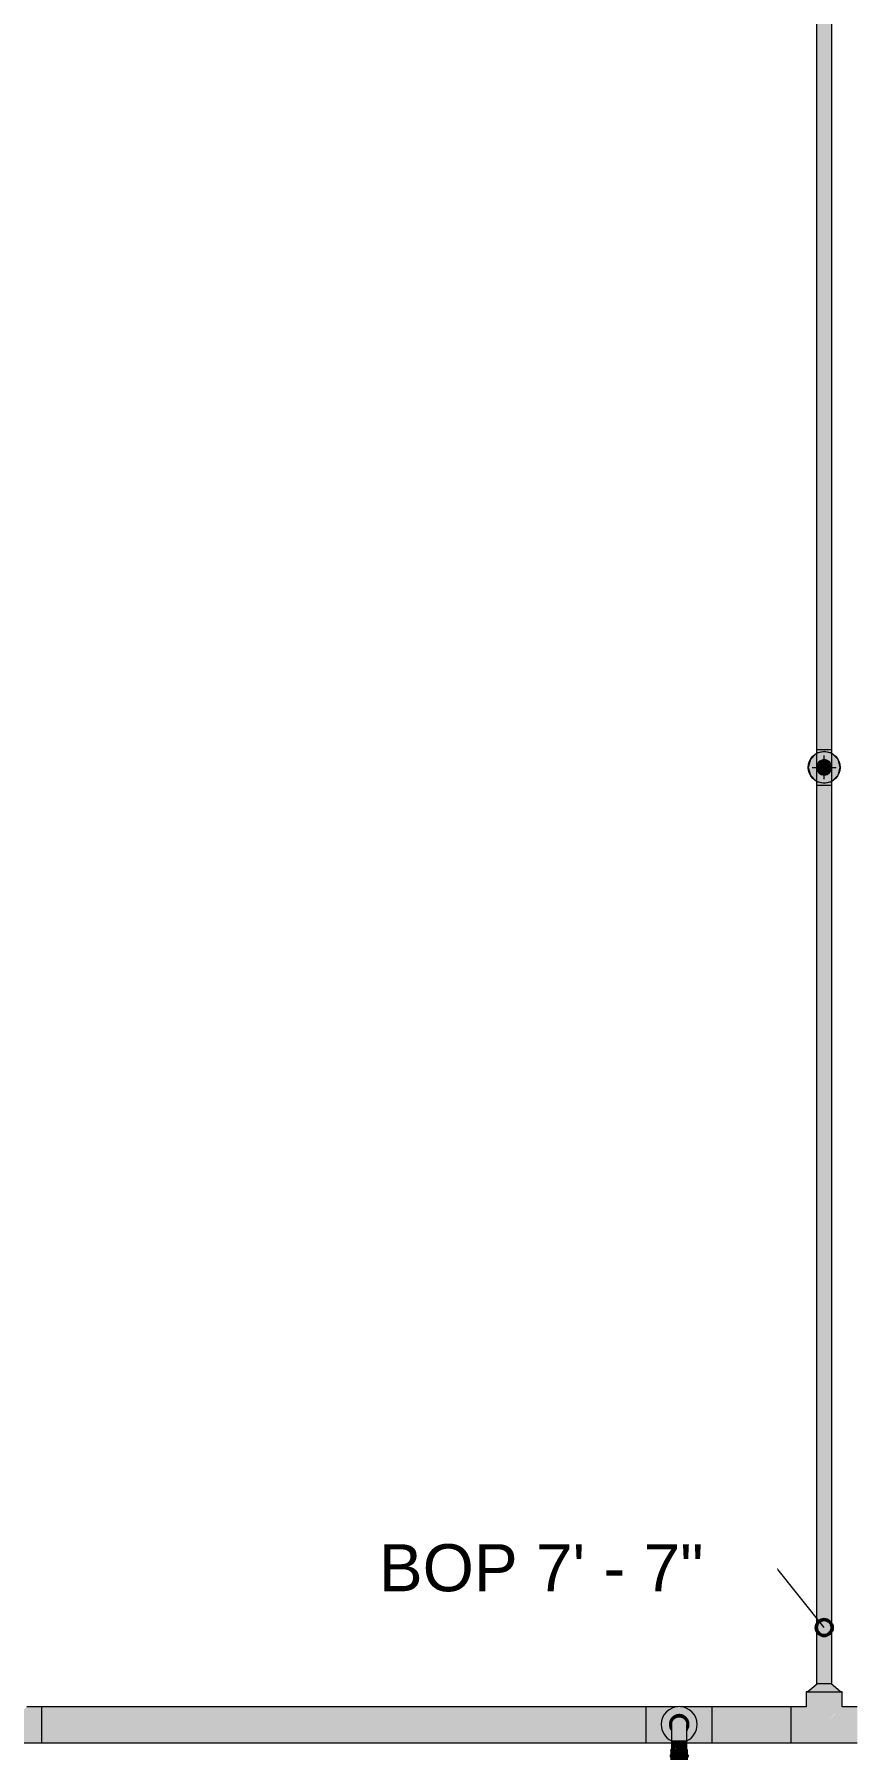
# Model space of a CAD drawing. Header units: inches. Extents: x -3385 to 41, y 7 to 1342.
# Drawn here: x -1936.8 to -1834.6, y 656.6 to 871.6 of the extents above; entities that cross this region are included whole.
import ezdxf

# ---------------------------------------------------------------- set-up
doc = ezdxf.new("R2010")
doc.units = ezdxf.units.IN
doc.header["$MEASUREMENT"] = 0
for name, color, linetype, lineweight in [('A-ANNO-NOTE', 131, 'Continuous', 9), ('G-ANNO-DIMS', 111, 'Continuous', 9), ('P-PIPE', 3, 'Continuous', 9), ('P-PIPE-CNTR', 3, 'Continuous', 9)]:
    doc.layers.add(name, color=color, linetype=linetype, lineweight=lineweight)
doc.styles.add('Arial', font='arial.ttf', dxfattribs={"height": 5.901198})

# ---------------------------------------------------------------- blocks, each defined once
blk = doc.blocks.new('Victaulic-VicPress316-Elbow 90-45deg Style P568_P571 - Standard-1197285-LOWER PARKING')
at = {"layer": 'P-PIPE'}
for points in [[(-1856.95, 659.03), (-1856.95, 659.36), (-1857.01, 659.46), (-1857.02, 659.58), (-1857.02, 659.94), (-1856.98, 660.16), (-1856.87, 660.33), (-1856.62, 660.64), (-1856.39, 660.76), (-1856.17, 660.82), (-1856, 660.85), (-1856, 660.93), (-1856.47, 660.91), (-1856.89, 660.61), (-1857.06, 660.38), (-1857.17, 660.11), (-1857.22, 659.78), (-1857.17, 659.46), (-1857.05, 659.15), (-1856.99, 659.08)], [(-1856.95, 659.35), (-1856.94, 659.96), (-1856.87, 660.16), (-1856.79, 660.32), (-1856.67, 660.46), (-1856.56, 660.56), (-1856.4, 660.65), (-1856.28, 660.7), (-1856.16, 660.73), (-1856, 660.74), (-1856, 660.85), (-1856.28, 660.79), (-1856.51, 660.71), (-1856.63, 660.64), (-1856.89, 660.31), (-1856.93, 660.25), (-1857.01, 660.11), (-1857.01, 660.02), (-1857.03, 659.86), (-1857.01, 659.46), (-1856.95, 659.36)], [(-1855.05, 659.03), (-1854.94, 659.19), (-1854.83, 659.46), (-1854.78, 659.79), (-1854.83, 660.11), (-1854.95, 660.42), (-1855.16, 660.65), (-1855.53, 660.91), (-1855.76, 660.98), (-1856, 661.01), (-1855.99, 660.85), (-1855.72, 660.79), (-1855.59, 660.75), (-1855.36, 660.62), (-1855.1, 660.3), (-1855.05, 660.22), (-1854.99, 660.11), (-1854.98, 660), (-1854.98, 659.64), (-1855.02, 659.41), (-1855.05, 659.35), (-1855.05, 659.06)], [(-1855.05, 659.35), (-1854.99, 659.46), (-1854.99, 659.55), (-1854.97, 659.72), (-1854.99, 660.11), (-1855.11, 660.31), (-1855.39, 660.65), (-1855.64, 660.77), (-1855.82, 660.82), (-1856, 660.84), (-1855.99, 660.74), (-1855.77, 660.71), (-1855.6, 660.65), (-1855.5, 660.6), (-1855.35, 660.48), (-1855.27, 660.4), (-1855.15, 660.2), (-1855.09, 660.04), (-1855.06, 659.96), (-1855.05, 659.64), (-1855.05, 659.37)], [(-1857.17, 655.7), (-1857.01, 655.63), (-1856, 655.63), (-1856, 655.96), (-1857.01, 655.96), (-1857.22, 655.79)], [(-1857.01, 656.51), (-1856, 656.52), (-1856, 656.73), (-1856.28, 656.7), (-1856.61, 656.72), (-1856.73, 656.71), (-1856.85, 656.71), (-1856.91, 656.73), (-1857.01, 656.67), (-1857.03, 656.63), (-1857.02, 656.6)], [(-1857.01, 655.96), (-1856, 655.96), (-1856, 656.52), (-1857.01, 656.51), (-1857.01, 655.96)], [(-1856.25, 656.7), (-1856.2, 656.71), (-1856, 656.73), (-1856, 657.79), (-1856.95, 657.79), (-1856.95, 656.71), (-1856.89, 656.73), (-1856.81, 656.7), (-1856.73, 656.71), (-1856.65, 656.71), (-1856.54, 656.73), (-1856.44, 656.72), (-1856.25, 656.7)], [(-1855.18, 656.7), (-1855.17, 656.7), (-1855.1, 656.73), (-1855.05, 656.71), (-1855.06, 657.79), (-1856, 657.79), (-1856, 656.73), (-1855.68, 656.71), (-1855.38, 656.72), (-1855.27, 656.71), (-1855.18, 656.7)], [(-1854.99, 656.51), (-1854.97, 656.63), (-1855.02, 656.69), (-1855.11, 656.73), (-1855.18, 656.7), (-1855.46, 656.73), (-1855.54, 656.72), (-1855.79, 656.72), (-1856, 656.73), (-1856, 656.52), (-1854.99, 656.51)], [(-1854.99, 655.96), (-1854.99, 656.51), (-1856, 656.52), (-1856, 655.96), (-1855.11, 655.96)], [(-1854.99, 655.63), (-1854.83, 655.68), (-1854.78, 655.79), (-1854.84, 655.85), (-1854.99, 655.96), (-1856, 655.96), (-1856, 655.63), (-1855.12, 655.63)], [(-1857.01, 655.25), (-1856, 655.26), (-1856, 655.63), (-1857.01, 655.63), (-1857.01, 655.51)], [(-1854.99, 655.25), (-1854.99, 655.63), (-1856, 655.63), (-1856, 655.26), (-1855.18, 655.25)]]:
    blk.add_hatch(color=256, dxfattribs=at).paths.add_polyline_path(points, flags=0)
h = blk.add_hatch(color=256, dxfattribs=at)
h.paths.add_polyline_path([(-1856.16, 657.79), (-1856, 657.79), (-1856, 658.36)], flags=0)
h.paths.add_polyline_path([(-1856.95, 657.79), (-1856.61, 657.79), (-1856.16, 657.79), (-1856, 658.36), (-1856, 660.74), (-1856.16, 660.73), (-1856.32, 660.69), (-1856.49, 660.6), (-1856.61, 660.52), (-1856.73, 660.4), (-1856.82, 660.27), (-1856.91, 660.04), (-1856.94, 659.96), (-1856.95, 659.64), (-1856.95, 657.79)], flags=0)
h = blk.add_hatch(color=256, dxfattribs=at)
h.paths.add_polyline_path([(-1855.83, 657.79), (-1855.83, 657.79), (-1855.83, 658.36)], flags=0)
h.paths.add_polyline_path([(-1855.83, 657.79), (-1855.83, 657.79), (-1855.81, 658.06)], flags=0)
h.paths.add_polyline_path([(-1855.05, 657.79), (-1855.06, 659.96), (-1855.11, 660.12), (-1855.18, 660.27), (-1855.27, 660.4), (-1855.44, 660.55), (-1855.55, 660.63), (-1855.67, 660.69), (-1855.83, 660.73), (-1856, 660.73), (-1856, 657.79), (-1855.06, 657.79)], flags=0)
for p, q in [((-1857.06, 659.79), (-1857.06, 659.79)), ((-1857.06, 659.78), (-1857.06, 659.78)), ((-1856.95, 659.79), (-1856.95, 659.79)), ((-1855.05, 659.79), (-1855.05, 659.79)), ((-1854.94, 659.79), (-1854.94, 659.79)), ((-1854.94, 659.78), (-1854.94, 659.78)), ((-1857.06, 656.51), (-1856.95, 656.73)), ((-1857.06, 656.51), (-1857.06, 655.96)), ((-1856.95, 657.79), (-1856.95, 656.68)), ((-1855.05, 656.69), (-1855.05, 657.79)), ((-1854.94, 656.51), (-1855.05, 656.73)), ((-1854.94, 655.96), (-1854.94, 656.51)), ((-1857.06, 655.63), (-1857.06, 655.25)), ((-1854.94, 655.25), (-1854.94, 655.63))]:
    blk.add_line(p, q, dxfattribs=at)
at = {"layer": 'P-PIPE', "flags": 128}
for points in [[(-1856, 661.01), (-1856.05, 661.01), (-1856.1, 661), (-1856.15, 661), (-1856.19, 660.99), (-1856.24, 660.98), (-1856.29, 660.97), (-1856.34, 660.96), (-1856.38, 660.95), (-1856.43, 660.93), (-1856.48, 660.91), (-1856.52, 660.89), (-1856.56, 660.87), (-1856.61, 660.85), (-1856.65, 660.82), (-1856.69, 660.79), (-1856.73, 660.77), (-1856.77, 660.74), (-1856.81, 660.7), (-1856.84, 660.67), (-1856.88, 660.64), (-1856.91, 660.6), (-1856.94, 660.56), (-1856.97, 660.53), (-1857, 660.49), (-1857.03, 660.45), (-1857.05, 660.4), (-1857.08, 660.36), (-1857.1, 660.32), (-1857.12, 660.27), (-1857.14, 660.23), (-1857.16, 660.18), (-1857.17, 660.14), (-1857.19, 660.09), (-1857.2, 660.04), (-1857.21, 659.99), (-1857.21, 659.94), (-1857.22, 659.9), (-1857.22, 659.85), (-1857.22, 659.8), (-1857.22, 659.75), (-1857.22, 659.7), (-1857.22, 659.65), (-1857.21, 659.6), (-1857.2, 659.55), (-1857.19, 659.51), (-1857.18, 659.46), (-1857.17, 659.41), (-1857.15, 659.37), (-1857.13, 659.32), (-1857.11, 659.28), (-1857.09, 659.23), (-1857.07, 659.19), (-1857.04, 659.15), (-1857.02, 659.1), (-1856.99, 659.06), (-1856.96, 659.03)], [(-1856, 660.85), (-1856.04, 660.85), (-1856.08, 660.84), (-1856.13, 660.84), (-1856.17, 660.83), (-1856.21, 660.83), (-1856.25, 660.82), (-1856.29, 660.81), (-1856.33, 660.79), (-1856.37, 660.78), (-1856.41, 660.76), (-1856.45, 660.75), (-1856.49, 660.73), (-1856.53, 660.71), (-1856.56, 660.68), (-1856.6, 660.66), (-1856.63, 660.64), (-1856.67, 660.61), (-1856.7, 660.58), (-1856.73, 660.56), (-1856.76, 660.53), (-1856.79, 660.49), (-1856.82, 660.46), (-1856.84, 660.43), (-1856.87, 660.4), (-1856.89, 660.36), (-1856.91, 660.32), (-1856.93, 660.29), (-1856.95, 660.25), (-1856.97, 660.21), (-1856.99, 660.17), (-1857, 660.13), (-1857.01, 660.09), (-1857.03, 660.05), (-1857.04, 660.01), (-1857.04, 659.97), (-1857.05, 659.93), (-1857.05, 659.88), (-1857.06, 659.84), (-1857.06, 659.8), (-1857.06, 659.79)], [(-1856.95, 659.79), (-1856.95, 659.83), (-1856.95, 659.87), (-1856.94, 659.91), (-1856.94, 659.94), (-1856.93, 659.98), (-1856.92, 660.02), (-1856.91, 660.06), (-1856.9, 660.09), (-1856.89, 660.13), (-1856.87, 660.16), (-1856.86, 660.2), (-1856.84, 660.23), (-1856.82, 660.27), (-1856.8, 660.3), (-1856.78, 660.33), (-1856.76, 660.36), (-1856.74, 660.39), (-1856.71, 660.42), (-1856.69, 660.45), (-1856.66, 660.47), (-1856.63, 660.5), (-1856.61, 660.53), (-1856.58, 660.55), (-1856.54, 660.57), (-1856.51, 660.59), (-1856.48, 660.61), (-1856.45, 660.63), (-1856.41, 660.65), (-1856.38, 660.66), (-1856.34, 660.68), (-1856.31, 660.69), (-1856.27, 660.7), (-1856.24, 660.71), (-1856.2, 660.72), (-1856.16, 660.73), (-1856.12, 660.73), (-1856.09, 660.74), (-1856.05, 660.74), (-1856.01, 660.74), (-1856, 660.74)], [(-1855.05, 659.01), (-1855.03, 659.04), (-1855, 659.08), (-1854.97, 659.12), (-1854.94, 659.17), (-1854.92, 659.21), (-1854.9, 659.25), (-1854.88, 659.3), (-1854.86, 659.34), (-1854.84, 659.39), (-1854.83, 659.43), (-1854.81, 659.48), (-1854.8, 659.53), (-1854.79, 659.58), (-1854.79, 659.63), (-1854.78, 659.67), (-1854.78, 659.72), (-1854.78, 659.77), (-1854.78, 659.82), (-1854.78, 659.87), (-1854.78, 659.92), (-1854.79, 659.97), (-1854.8, 660.01), (-1854.81, 660.06), (-1854.82, 660.11), (-1854.83, 660.16), (-1854.85, 660.2), (-1854.87, 660.25), (-1854.89, 660.29), (-1854.91, 660.34), (-1854.93, 660.38), (-1854.96, 660.42), (-1854.98, 660.46), (-1855.01, 660.5), (-1855.04, 660.54), (-1855.07, 660.58), (-1855.1, 660.62), (-1855.14, 660.65), (-1855.17, 660.69), (-1855.21, 660.72), (-1855.25, 660.75), (-1855.29, 660.78), (-1855.33, 660.81), (-1855.37, 660.83), (-1855.41, 660.86), (-1855.45, 660.88), (-1855.5, 660.9), (-1855.54, 660.92), (-1855.59, 660.94), (-1855.64, 660.95), (-1855.68, 660.97), (-1855.73, 660.98), (-1855.78, 660.99), (-1855.83, 661), (-1855.88, 661), (-1855.92, 661.01), (-1855.97, 661.01), (-1856, 661.01)], [(-1854.94, 659.79), (-1854.94, 659.83), (-1854.94, 659.87), (-1854.95, 659.91), (-1854.95, 659.96), (-1854.96, 660), (-1854.97, 660.04), (-1854.98, 660.08), (-1854.99, 660.12), (-1855.01, 660.16), (-1855.02, 660.2), (-1855.04, 660.24), (-1855.06, 660.28), (-1855.08, 660.31), (-1855.1, 660.35), (-1855.13, 660.39), (-1855.15, 660.42), (-1855.18, 660.45), (-1855.2, 660.49), (-1855.23, 660.52), (-1855.26, 660.55), (-1855.29, 660.58), (-1855.33, 660.6), (-1855.36, 660.63), (-1855.39, 660.66), (-1855.43, 660.68), (-1855.46, 660.7), (-1855.5, 660.72), (-1855.54, 660.74), (-1855.58, 660.76), (-1855.62, 660.77), (-1855.66, 660.79), (-1855.7, 660.8), (-1855.74, 660.81), (-1855.78, 660.82), (-1855.82, 660.83), (-1855.86, 660.84), (-1855.9, 660.84), (-1855.95, 660.85), (-1855.99, 660.85), (-1856, 660.85)], [(-1856, 660.74), (-1855.96, 660.74), (-1855.92, 660.74), (-1855.89, 660.74), (-1855.85, 660.73), (-1855.81, 660.72), (-1855.77, 660.72), (-1855.74, 660.71), (-1855.7, 660.69), (-1855.67, 660.68), (-1855.63, 660.67), (-1855.6, 660.65), (-1855.56, 660.64), (-1855.53, 660.62), (-1855.5, 660.6), (-1855.46, 660.58), (-1855.43, 660.55), (-1855.4, 660.53), (-1855.37, 660.51), (-1855.35, 660.48), (-1855.32, 660.45), (-1855.29, 660.43), (-1855.27, 660.4), (-1855.24, 660.37), (-1855.22, 660.34), (-1855.2, 660.31), (-1855.18, 660.27), (-1855.16, 660.24), (-1855.14, 660.21), (-1855.13, 660.17), (-1855.11, 660.14), (-1855.1, 660.1), (-1855.09, 660.07), (-1855.08, 660.03), (-1855.07, 659.99), (-1855.06, 659.95), (-1855.06, 659.92), (-1855.05, 659.88), (-1855.05, 659.84), (-1855.05, 659.8), (-1855.05, 659.79)], [(-1856.95, 659.79), (-1856.95, 659.79), (-1856.95, 659.79), (-1856.95, 659.78), (-1856.95, 659.77), (-1856.95, 659.75), (-1856.95, 659.74), (-1856.95, 659.71), (-1856.95, 659.69), (-1856.95, 659.66), (-1856.95, 659.63), (-1856.95, 659.6), (-1856.95, 659.57), (-1856.95, 659.53), (-1856.95, 659.49), (-1856.95, 659.44), (-1856.95, 659.39), (-1856.95, 659.34), (-1856.95, 659.29), (-1856.95, 659.24), (-1856.95, 659.18), (-1856.95, 659.12), (-1856.95, 659.06), (-1856.95, 659), (-1856.95, 658.93), (-1856.95, 658.87), (-1856.95, 658.8), (-1856.95, 658.73), (-1856.95, 658.66), (-1856.95, 658.58), (-1856.95, 658.51), (-1856.95, 658.43), (-1856.95, 658.36), (-1856.95, 658.28), (-1856.95, 658.2), (-1856.95, 658.12), (-1856.95, 658.04), (-1856.95, 657.96), (-1856.95, 657.88), (-1856.95, 657.8), (-1856.95, 657.79)], [(-1855.05, 657.79), (-1855.05, 657.87), (-1855.05, 657.95), (-1855.05, 658.03), (-1855.05, 658.11), (-1855.05, 658.19), (-1855.05, 658.26), (-1855.05, 658.34), (-1855.05, 658.42), (-1855.05, 658.5), (-1855.05, 658.57), (-1855.05, 658.64), (-1855.05, 658.72), (-1855.05, 658.79), (-1855.05, 658.86), (-1855.05, 658.92), (-1855.05, 658.99), (-1855.05, 659.05), (-1855.05, 659.11), (-1855.05, 659.17), (-1855.05, 659.23), (-1855.05, 659.28), (-1855.05, 659.34), (-1855.05, 659.39), (-1855.05, 659.43), (-1855.05, 659.48), (-1855.05, 659.52), (-1855.05, 659.56), (-1855.05, 659.6), (-1855.05, 659.63), (-1855.05, 659.66), (-1855.05, 659.69), (-1855.05, 659.71), (-1855.05, 659.73), (-1855.05, 659.75), (-1855.05, 659.77), (-1855.05, 659.78), (-1855.05, 659.79), (-1855.05, 659.79), (-1855.05, 659.79), (-1855.05, 659.79)], [(-1856, 655.96), (-1856.04, 655.96), (-1856.08, 655.96), (-1856.13, 655.96), (-1856.17, 655.96), (-1856.21, 655.96), (-1856.25, 655.96), (-1856.29, 655.96), (-1856.33, 655.96), (-1856.37, 655.96), (-1856.41, 655.96), (-1856.45, 655.96), (-1856.49, 655.96), (-1856.53, 655.96), (-1856.56, 655.96), (-1856.6, 655.96), (-1856.63, 655.96), (-1856.67, 655.96), (-1856.7, 655.96), (-1856.73, 655.96), (-1856.76, 655.96), (-1856.79, 655.96), (-1856.82, 655.96), (-1856.84, 655.96), (-1856.87, 655.96), (-1856.89, 655.96), (-1856.91, 655.96), (-1856.94, 655.96), (-1856.95, 655.96), (-1856.97, 655.96), (-1856.99, 655.96), (-1857, 655.96), (-1857.02, 655.96), (-1857.03, 655.96), (-1857.04, 655.96), (-1857.05, 655.96), (-1857.05, 655.96), (-1857.06, 655.96), (-1857.07, 655.96), (-1857.12, 655.94), (-1857.08, 655.63), (-1857.07, 655.63), (-1857.06, 655.63), (-1857.05, 655.63), (-1857.04, 655.63), (-1857.03, 655.63), (-1857.02, 655.63), (-1857.01, 655.63)], [(-1856, 655.96), (-1855.96, 655.96), (-1855.92, 655.96), (-1855.87, 655.96), (-1855.83, 655.96), (-1855.79, 655.96), (-1855.75, 655.96), (-1855.71, 655.96), (-1855.67, 655.96), (-1855.63, 655.96), (-1855.59, 655.96), (-1855.55, 655.96), (-1855.51, 655.96), (-1855.47, 655.96), (-1855.44, 655.96), (-1855.4, 655.96), (-1855.37, 655.96), (-1855.33, 655.96), (-1855.3, 655.96), (-1855.27, 655.96), (-1855.24, 655.96), (-1855.21, 655.96), (-1855.18, 655.96), (-1855.16, 655.96), (-1855.13, 655.96), (-1855.11, 655.96), (-1855.09, 655.96), (-1855.06, 655.96), (-1855.05, 655.96), (-1855.03, 655.96), (-1855.01, 655.96), (-1855, 655.96), (-1854.98, 655.96), (-1854.97, 655.96), (-1854.96, 655.96), (-1854.95, 655.96), (-1854.94, 655.96), (-1854.94, 655.96), (-1854.93, 655.96), (-1854.88, 655.94), (-1854.92, 655.63), (-1854.93, 655.63), (-1854.94, 655.63), (-1854.95, 655.63), (-1854.96, 655.63), (-1854.97, 655.63), (-1854.98, 655.63), (-1854.99, 655.63)]]:
    blk.add_lwpolyline(points, dxfattribs=at)
at = {"layer": 'P-PIPE'}
for centre, major_axis, ratio, start_param, end_param in [((-1856, 659.79), (1.06, 0), 0.999991, 2.827433, 3.455752), ((-1856, 659.79), (1.06, 0), 0.999991, 5.969026, 6.597345), ((-1856, 655.96), (1.06, 0), 0.004167, 1.570796, 3.433015), ((-1856, 656.73), (0.95, 0), 0.004167, 2.17627, 2.225965), ((-1856, 655.96), (1.06, 0), 0.004167, 5.991763, 7.853982), ((-1856, 656.73), (0.95, 0), 0.004167, 0.915628, 0.965322), ((-1856, 655.63), (1.06, 0), 0.004167, 1.570796, 3.455752), ((-1856, 655.25), (1.06, 0), 0.004167, 1.570796, 3.549123), ((-1856, 655.63), (1.06, 0), 0.004167, 5.969026, 7.853982), ((-1856, 655.25), (1.06, 0), 0.004167, 5.875655, 7.853982)]:
    blk.add_ellipse(centre, major_axis=major_axis, ratio=ratio, start_param=start_param, end_param=end_param, dxfattribs=at)

msp = doc.modelspace()

# ---------------------------------------------------------------- hatches: boundary and pattern name
at = {"layer": 'A-ANNO-NOTE'}
h = msp.add_hatch(color=256, dxfattribs=at)
edge = h.paths.add_edge_path(flags=0)
edge.add_arc((-1837.827, 779.743), 2, 0, 360)
msp.add_hatch(color=256, dxfattribs=at).paths.add_polyline_path([(-1837.827, 777.743), (-1836.827, 778.011), (-1836.095, 778.743), (-1835.827, 779.743), (-1836.095, 780.743), (-1836.827, 781.475), (-1837.827, 781.743), (-1838.827, 781.475), (-1839.559, 780.743), (-1839.827, 779.743), (-1839.559, 778.743), (-1838.827, 778.011)], flags=0)
at = {"layer": 'P-PIPE'}
for points in [[(-1837.827, 781.983), (-1837.827, 921.494), (-1838.777, 921.497), (-1838.777, 781.987), (-1838.3, 781.983), (-1838.072, 781.983)], [(-1837.827, 781.983), (-1836.877, 781.987), (-1836.877, 921.498), (-1837.352, 921.495), (-1837.827, 921.494), (-1837.827, 782.651)], [(-1837.827, 778.793), (-1837.581, 778.825), (-1837.352, 778.92), (-1837.155, 779.071), (-1837.004, 779.268), (-1836.909, 779.497), (-1836.877, 779.743), (-1836.909, 779.989), (-1837.004, 780.218), (-1837.155, 780.415), (-1837.352, 780.566), (-1837.581, 780.66), (-1837.827, 780.693), (-1838.073, 780.66), (-1838.302, 780.566), (-1838.499, 780.415), (-1838.65, 780.218), (-1838.745, 779.989), (-1838.777, 779.743), (-1838.745, 779.497), (-1838.65, 779.268), (-1838.499, 779.071), (-1838.302, 778.92), (-1838.073, 778.825)], [(-1837.827, 664.904), (-1837.827, 777.494), (-1838.777, 777.497), (-1838.777, 664.908), (-1838.302, 664.905), (-1838.072, 664.904)], [(-1837.827, 664.904), (-1836.877, 664.908), (-1836.877, 777.498), (-1837.352, 777.495), (-1837.827, 777.494), (-1837.827, 672.687)], [(-1838.28, 663.868), (-1835.764, 663.877), (-1837.014, 664.906), (-1838.649, 664.9), (-1839.889, 663.877), (-1838.694, 663.869), (-1838.302, 663.869)], [(-1837.82, 659.734), (-1835.577, 661.993), (-1835.577, 663.877), (-1836.231, 663.87), (-1839.772, 663.872), (-1840.077, 663.877), (-1840.077, 661.993), (-1838.403, 660.316), (-1838.123, 660.037)], [(-1860.18, 659.743), (-1860.127, 659.752), (-1860.133, 661.993), (-1935.866, 661.993), (-1935.861, 661.094), (-1935.859, 659.743), (-1895.13, 659.743)], [(-1855.05, 657.739), (-1854.875, 657.812), (-1854.409, 658.169), (-1854.039, 658.664), (-1853.826, 659.178), (-1853.75, 659.76), (-1853.826, 660.343), (-1854.051, 660.885), (-1854.437, 661.373), (-1854.875, 661.709), (-1855.425, 661.935), (-1856, 662.01), (-1856.582, 661.934), (-1857.125, 661.709), (-1857.591, 661.351), (-1857.96, 660.857), (-1858.173, 660.343), (-1858.25, 659.76), (-1858.173, 659.178), (-1857.948, 658.635), (-1857.562, 658.148), (-1857.125, 657.812), (-1856.95, 657.739), (-1856.95, 657.986), (-1857.285, 658.148), (-1857.858, 658.865), (-1858.061, 659.765), (-1857.858, 660.655), (-1857.286, 661.373), (-1856.43, 661.771), (-1855.541, 661.771), (-1854.696, 661.351), (-1854.141, 660.655), (-1853.937, 659.76), (-1854.141, 658.865), (-1854.714, 658.148), (-1855.05, 657.986), (-1855.05, 657.786)], [(-1858.062, 659.76), (-1857.22, 659.763), (-1857.223, 659.785), (-1857.17, 660.113), (-1857.047, 660.418), (-1856.849, 660.642), (-1856.47, 660.914), (-1856, 660.926), (-1856, 661.008), (-1855.689, 660.963), (-1855.53, 660.914), (-1855.112, 660.613), (-1854.936, 660.377), (-1854.819, 660.052), (-1854.776, 659.763), (-1853.938, 659.765), (-1854.141, 660.655), (-1854.714, 661.373), (-1855.541, 661.771), (-1856, 661.771), (-1856, 661.771), (-1856.459, 661.771), (-1857.303, 661.351), (-1857.858, 660.655), (-1858.061, 659.765)], [(-1851.859, 659.743), (-1841.954, 659.743), (-1841.96, 661.993), (-1851.866, 661.992), (-1851.861, 661.108), (-1851.859, 659.743)], [(-1851.443, 657.493), (-1841.96, 657.493), (-1841.956, 658.152), (-1841.954, 659.743), (-1851.859, 659.743), (-1851.864, 657.493), (-1851.618, 657.493)]]:
    msp.add_hatch(color=256, dxfattribs=at).paths.add_polyline_path(points, flags=0)
h = msp.add_hatch(color=256, dxfattribs=at)
h.paths.add_polyline_path([(-1838.777, 779.742), (-1838.745, 779.989), (-1838.614, 780.275), (-1838.481, 780.432), (-1838.269, 780.58), (-1838.072, 780.661), (-1837.827, 780.693), (-1837.827, 781.983), (-1838.777, 781.987), (-1838.777, 779.743)], flags=0)
h.paths.add_polyline_path([(-1837.827, 777.494), (-1837.835, 778.793), (-1838.08, 778.826), (-1838.304, 778.921), (-1838.501, 779.073), (-1838.667, 779.309), (-1838.706, 779.381), (-1838.76, 779.56), (-1838.777, 779.741), (-1838.777, 777.498), (-1838.302, 777.495), (-1838.073, 777.495)], flags=0)
h = msp.add_hatch(color=256, dxfattribs=at)
h.paths.add_polyline_path([(-1837.827, 778.792), (-1837.576, 778.826), (-1837.349, 778.921), (-1837.151, 779.074), (-1837.001, 779.272), (-1836.908, 779.5), (-1836.877, 779.752), (-1836.909, 779.991), (-1837.006, 780.221), (-1837.156, 780.416), (-1837.354, 780.567), (-1837.582, 780.661), (-1837.83, 780.693), (-1838.074, 780.66), (-1838.303, 780.565), (-1838.499, 780.414), (-1838.65, 780.217), (-1838.745, 779.988), (-1838.777, 779.74), (-1838.744, 779.495), (-1838.649, 779.265), (-1838.497, 779.069), (-1838.299, 778.918), (-1838.069, 778.824), (-1837.827, 778.792)], flags=0)
h.paths.add_polyline_path([(-1837.827, 778.793), (-1838.079, 778.828), (-1838.302, 778.92), (-1838.501, 779.075), (-1838.65, 779.268), (-1838.745, 779.5), (-1838.777, 779.743), (-1838.744, 779.99), (-1838.65, 780.218), (-1838.497, 780.416), (-1838.302, 780.566), (-1838.07, 780.661), (-1837.827, 780.693), (-1837.576, 780.658), (-1837.352, 780.566), (-1837.151, 780.409), (-1837.004, 780.218), (-1836.909, 779.989), (-1836.878, 779.738), (-1836.913, 779.488), (-1837.004, 779.268), (-1837.155, 779.071), (-1837.354, 778.919), (-1837.583, 778.825)], flags=0)
h = msp.add_hatch(color=256, dxfattribs=at)
h.paths.add_polyline_path([(-1836.876, 779.742), (-1836.876, 781.987), (-1837.352, 781.983), (-1837.827, 781.983), (-1837.823, 780.693), (-1837.573, 780.659), (-1837.35, 780.565), (-1837.153, 780.413), (-1836.986, 780.176), (-1836.947, 780.104), (-1836.893, 779.925), (-1836.877, 779.755)], flags=0)
h.paths.add_polyline_path([(-1837.827, 777.494), (-1836.876, 777.498), (-1836.877, 779.73), (-1836.909, 779.494), (-1837.039, 779.209), (-1837.173, 779.052), (-1837.366, 778.913), (-1837.58, 778.824), (-1837.827, 778.792), (-1837.827, 778.682)], flags=0)
h = msp.add_hatch(color=256, dxfattribs=at)
h.paths.add_polyline_path([(-1935.866, 657.493), (-1935.861, 658.145), (-1935.866, 661.993), (-1937.75, 661.993), (-1938.077, 661.658), (-1939.993, 659.734), (-1942.25, 661.993), (-1944.133, 661.993), (-1944.128, 661.094), (-1944.132, 657.493)], flags=0)
h.paths.add_polyline_path([(-1944.13, 661.8), (-1944.13, 661.8), (-1942.208, 661.89)], flags=0)
h = msp.add_hatch(color=256, dxfattribs=at)
h.paths.add_polyline_path([(-1858.251, 659.752), (-1858.25, 659.76), (-1858.209, 660.178), (-1858.151, 660.406), (-1858.094, 660.575), (-1857.919, 660.925), (-1857.591, 661.351), (-1857.286, 661.59), (-1857.125, 661.709), (-1856.634, 661.913), (-1856.582, 661.934), (-1856.169, 661.993), (-1860.133, 661.993), (-1860.128, 661.108), (-1860.127, 659.752), (-1858.265, 659.752)], flags=0)
h.paths.add_polyline_path([(-1851.859, 659.752), (-1851.866, 661.993), (-1855.856, 661.993), (-1855.417, 661.934), (-1854.875, 661.709), (-1854.409, 661.351), (-1854.298, 661.222), (-1854.039, 660.86), (-1853.905, 660.574), (-1853.826, 660.343), (-1853.79, 660.177), (-1853.734, 659.752)], flags=0)
h = msp.add_hatch(color=256, dxfattribs=at)
h.paths.add_polyline_path([(-1853.75, 659.76), (-1853.79, 660.177), (-1853.826, 660.343), (-1853.787, 660.043)], flags=0)
h.paths.add_polyline_path([(-1858.173, 660.343), (-1857.948, 660.885), (-1858.094, 660.575)], flags=0)
h.paths.add_polyline_path([(-1853.826, 660.343), (-1853.905, 660.574), (-1854.051, 660.885)], flags=0)
h.paths.add_polyline_path([(-1854.875, 661.709), (-1855.101, 661.81), (-1855.101, 661.803)], flags=0)
h.paths.add_polyline_path([(-1854.409, 661.351), (-1854.546, 661.467), (-1854.546, 661.457)], flags=0)
h = msp.add_hatch(color=256, dxfattribs=at)
h.paths.add_polyline_path([(-1833.693, 657.493), (-1833.688, 658.145), (-1833.693, 661.993), (-1835.577, 661.993), (-1835.904, 661.658), (-1837.82, 659.734), (-1840.077, 661.993), (-1841.96, 661.993), (-1841.955, 661.094), (-1841.959, 657.493)], flags=0)
h.paths.add_polyline_path([(-1841.957, 661.8), (-1841.957, 661.8), (-1840.035, 661.89)], flags=0)
h = msp.add_hatch(color=256, dxfattribs=at)
h.paths.add_polyline_path([(-1895.13, 657.493), (-1860.133, 657.494), (-1860.128, 658.392), (-1860.127, 659.743), (-1935.859, 659.743), (-1935.866, 657.493), (-1930.08, 657.493)], flags=0)
h.paths.add_polyline_path([(-1935.86, 658.152), (-1935.861, 658.152), (-1930.08, 658.152)], flags=0)
h = msp.add_hatch(color=256, dxfattribs=at)
h.paths.add_polyline_path([(-1851.866, 657.493), (-1851.861, 658.392), (-1851.859, 659.752), (-1853.75, 659.752), (-1853.79, 659.327), (-1853.848, 659.111), (-1853.905, 658.93), (-1854.08, 658.578), (-1854.298, 658.278), (-1854.618, 657.979), (-1854.875, 657.804), (-1855.05, 657.711), (-1855.05, 657.493), (-1853.627, 657.493)], flags=0)
h.paths.add_polyline_path([(-1856.95, 657.493), (-1856.955, 657.714), (-1857.244, 657.879), (-1857.452, 658.03), (-1857.7, 658.277), (-1857.948, 658.635), (-1858.098, 658.942), (-1858.209, 659.327), (-1858.25, 659.752), (-1860.127, 659.743), (-1860.132, 657.493), (-1857.125, 657.493)], flags=0)
h = msp.add_hatch(color=256, dxfattribs=at)
h.paths.add_polyline_path([(-1853.826, 659.178), (-1853.788, 659.35), (-1853.75, 659.76)], flags=0)
h.paths.add_polyline_path([(-1854.051, 658.635), (-1853.901, 658.942), (-1853.826, 659.178), (-1853.924, 658.942)], flags=0)
h.paths.add_polyline_path([(-1854.409, 658.169), (-1854.298, 658.278), (-1854.051, 658.635)], flags=0)
h.paths.add_polyline_path([(-1855.05, 657.711), (-1854.811, 657.838), (-1854.546, 658.031), (-1854.422, 658.159), (-1854.905, 657.799), (-1855.05, 657.739), (-1855.05, 657.711)], flags=0)
h.paths.add_polyline_path([(-1856.95, 657.711), (-1856.953, 657.741), (-1857.125, 657.812), (-1857.58, 658.159), (-1857.381, 657.979), (-1857.116, 657.799), (-1856.955, 657.714)], flags=0)
h.paths.add_polyline_path([(-1857.591, 658.169), (-1857.919, 658.577), (-1857.697, 658.274)], flags=0)
h.paths.add_polyline_path([(-1858.173, 659.178), (-1858.222, 659.461), (-1858.209, 659.327)], flags=0)
h.paths.add_polyline_path([(-1857.948, 658.635), (-1858.173, 659.178), (-1858.094, 658.929), (-1857.996, 658.732)], flags=0)
h = msp.add_hatch(color=256, dxfattribs=at)
h.paths.add_polyline_path([(-1855.05, 657.986), (-1854.696, 658.169), (-1854.141, 658.865), (-1853.937, 659.76), (-1854.78, 659.76), (-1854.845, 659.417), (-1854.953, 659.152), (-1855.05, 659.032), (-1855.05, 658.031)], flags=0)
h.paths.add_polyline_path([(-1856.95, 657.986), (-1856.961, 659.045), (-1857.064, 659.193), (-1857.179, 659.512), (-1857.223, 659.763), (-1858.062, 659.76), (-1857.858, 658.865), (-1857.285, 658.148), (-1857.042, 658.03)], flags=0)

# ---------------------------------------------------------------- linework, layer by layer
at = {"layer": 'A-ANNO-NOTE'}
for p, q in [((-1839.559, 780.743), (-1839.827, 779.743)), ((-1838.827, 781.475), (-1839.559, 780.743)), ((-1837.827, 781.743), (-1838.827, 781.475)), ((-1836.827, 781.475), (-1837.827, 781.743)), ((-1836.095, 780.743), (-1836.827, 781.475)), ((-1835.827, 779.743), (-1836.095, 780.743)), ((-1839.827, 779.743), (-1839.559, 778.743)), ((-1839.559, 778.743), (-1838.827, 778.011)), ((-1836.827, 778.011), (-1836.095, 778.743)), ((-1836.095, 778.743), (-1835.827, 779.743)), ((-1838.827, 778.011), (-1837.827, 777.743)), ((-1837.827, 777.743), (-1836.827, 778.011))]:
    msp.add_line(p, q, dxfattribs=at)
msp.add_circle((-1837.827, 779.743), 2, dxfattribs=at)
at = {"layer": 'G-ANNO-DIMS'}
for p, q in [((-1843.918, 679.566), (-1851.758, 679.566)), ((-1837.827, 671.913), (-1843.918, 679.566))]:
    msp.add_line(p, q, dxfattribs=at)
at = {"layer": 'G-ANNO-DIMS', "lineweight": 50}
msp.add_circle((-1837.827, 671.913), 1, dxfattribs=at)
at = {"layer": 'P-PIPE'}
for p, q in [((-1838.777, 921.498), (-1838.777, 781.987)), ((-1836.877, 781.987), (-1836.877, 921.498)), ((-1838.777, 781.987), (-1838.777, 777.498)), ((-1836.876, 777.498), (-1836.876, 781.987)), ((-1838.777, 777.498), (-1838.777, 664.908)), ((-1836.877, 664.908), (-1836.877, 777.498)), ((-1838.639, 664.908), (-1839.889, 663.877)), ((-1835.764, 663.877), (-1837.014, 664.908)), ((-1840.077, 663.877), (-1840.077, 661.993)), ((-1835.577, 661.993), (-1835.577, 663.877)), ((-1935.866, 661.993), (-1937.75, 661.993)), ((-1860.133, 661.993), (-1935.866, 661.993)), ((-1856.155, 661.993), (-1860.133, 661.993)), ((-1851.866, 661.993), (-1855.844, 661.993)), ((-1841.96, 661.993), (-1851.866, 661.993)), ((-1840.076, 661.993), (-1841.96, 661.993)), ((-1833.693, 661.993), (-1835.577, 661.993)), ((-1858.25, 659.76), (-1858.25, 659.752)), ((-1853.75, 659.752), (-1853.75, 659.76)), ((-1944.133, 657.493), (-1935.866, 657.493)), ((-1935.866, 657.493), (-1860.133, 657.493)), ((-1860.133, 657.493), (-1856.95, 657.493)), ((-1855.05, 657.493), (-1851.866, 657.493)), ((-1851.866, 657.493), (-1841.96, 657.493)), ((-1841.96, 657.493), (-1833.693, 657.493))]:
    msp.add_line(p, q, dxfattribs=at)
for centre, radius, start, end in [((-1837.827, 779.743), 0.95, 0, 180), ((-1837.827, 780.218), 0.475, 270, 90), ((-1837.827, 779.743), 0.95, 180, 0), ((-1837.827, 779.268), 0.475, 90, 270)]:
    msp.add_arc(centre, radius, start, end, dxfattribs=at)
for centre, major_axis, ratio, start_param, end_param in [((-1837.827, 781.987), (0.951, 0), 0.0041666, 3.1415927, 3.403392), ((-1837.827, 781.987), (0.951, 0), 0.0041666, 3.4054884, 3.6651914), ((-1837.827, 781.987), (0.951, 0), 0.0041666, 3.6663729, 3.9269908), ((-1837.827, 781.987), (0.95, 0), 0.0041666, 3.6651914, 3.9260253), ((-1837.827, 781.987), (0.951, 0), 0.0041666, 3.9277311, 4.1887902), ((-1837.827, 781.987), (0.95, 0), 0.0041666, 3.9269908, 4.1882663), ((-1837.827, 781.987), (0.951, 0), 0.0041666, 4.1892397, 4.4505896), ((-1837.827, 781.987), (0.95, 0), 0.0041666, 4.1887902, 4.4503567), ((-1837.827, 781.987), (0.951, 0), 0.0041666, 4.4508064, 4.712389), ((-1837.827, 781.987), (0.95, 0), 0.0041666, 4.4505896, 4.712389), ((-1837.827, 781.987), (0.951, 0), 0.0041666, 4.712389, 4.9739716), ((-1837.827, 781.987), (0.95, 0), 0.0041666, 4.712389, 4.9741884), ((-1837.827, 781.987), (0.951, 0), 0.0041666, 4.9741884, 5.2355383), ((-1837.827, 781.987), (0.95, 0), 0.0041666, 4.9744212, 5.2359878), ((-1837.827, 781.987), (0.951, 0), 0.0041666, 5.2359878, 5.4970469), ((-1837.827, 781.987), (0.95, 0), 0.0041666, 5.2365116, 5.4977871), ((-1837.827, 781.987), (0.951, 0), 0.0041666, 5.4977871, 5.758405), ((-1837.827, 781.987), (0.95, 0), 0.0041666, 5.4987526, 5.7595865), ((-1837.827, 781.987), (0.951, 0), 0.0041666, 5.7595865, 6.0192896), ((-1837.827, 781.987), (0.951, 0), 0.0041666, 6.0213859, 6.2831853), ((-1837.827, 777.498), (0.951, 0), 0.0041666, 3.1415927, 4.712389), ((-1837.827, 777.498), (0.95, 0), 0.0041666, 3.6651914, 3.9260253), ((-1837.827, 777.498), (0.95, 0), 0.0041666, 3.9269908, 4.1882663), ((-1837.827, 777.498), (0.95, 0), 0.0041666, 4.1887902, 4.4503567), ((-1837.827, 777.498), (0.95, 0), 0.0041666, 4.4505896, 4.712389), ((-1837.827, 777.498), (0.951, 0), 0.0041666, 4.712389, 6.2831853), ((-1837.827, 777.498), (0.95, 0), 0.0041666, 4.712389, 4.9741884), ((-1837.827, 777.498), (0.95, 0), 0.0041666, 4.9744212, 5.2359878), ((-1837.827, 777.498), (0.95, 0), 0.0041666, 5.2365116, 5.4977871), ((-1837.827, 777.498), (0.95, 0), 0.0041666, 5.4987526, 5.7595865), ((-1837.827, 664.908), (0.95, 0), 0.0041666, 3.1415927, 4.712389), ((-1837.827, 664.908), (0.95, 0), 0.0041666, 4.712389, 6.2831853), ((-1837.827, 663.877), (2.25, 0), 0.0041666, 2.7455805, 3.1415927), ((-1837.827, 663.877), (-2.25, 0), 0.0041666, 0.0028895, 3.1444821), ((-1837.827, 663.877), (2.25, 0), 0.0041666, 0.0028895, 0.395928), ((-1935.866, 659.743), (0, 2.25), 0.0028895, 6.1501904, 6.2790187), ((-1935.866, 659.743), (0, 2.25), 0.0028895, 6.0213859, 6.1502142), ((-1935.866, 659.743), (0, 2.25), 0.0028895, 5.888391, 6.0172193), ((-1935.866, 659.743), (0, 2.25), 0.0028895, 5.7595865, 5.8884148), ((-1935.866, 659.743), (0, 2.25), 0.0028895, 5.6265916, 5.7554199), ((-1935.866, 659.743), (0, 2.25), 0.0028895, 5.4977871, 5.6240113), ((-1935.866, 659.743), (0, 2.25), 0.0028895, 5.2359878, 5.4940551), ((-1935.866, 659.743), (0, 2.25), 0.0028895, 5.2363734, 5.4936205), ((-1935.866, 659.743), (0, 2.25), 0.0028895, 4.9743854, 5.2318211), ((-1935.866, 659.743), (0, 2.25), 0.0028895, 4.9741884, 5.2320662), ((-1935.866, 659.743), (0, 2.25), 0.0028895, 4.712389, 4.9701151), ((-1935.866, 659.743), (0, 2.25), 0.0028895, 4.7124347, 4.9700217), ((-1860.133, 659.743), (0, 2.25), 0.0028895, 6.0255525, 6.2831853), ((-1860.133, 659.743), (0, 2.25), 0.0028895, 6.154357, 6.2831853), ((-1860.133, 659.743), (0, 2.25), 0.0028895, 5.8925576, 6.0213859), ((-1860.133, 659.743), (0, 2.25), 0.0028895, 5.7637532, 5.8925814), ((-1860.133, 659.743), (0, 2.25), 0.0028895, 5.6325863, 5.7595865), ((-1860.133, 659.743), (0, 2.25), 0.0028895, 5.5019538, 5.6307821), ((-1860.133, 659.743), (0, 2.25), 0.0028895, 5.2401544, 5.4982253), ((-1860.133, 659.743), (0, 2.25), 0.0028895, 5.2405436, 5.4977871), ((-1860.133, 659.743), (0, 2.25), 0.0028895, 4.978355, 5.2362354), ((-1860.133, 659.743), (0, 2.25), 0.0028895, 4.9785546, 5.2359878), ((-1860.133, 659.743), (0, 2.25), 0.0028895, 4.7165556, 4.974284), ((-1860.133, 659.743), (0, 2.25), 0.0028895, 4.7166036, 4.9741884), ((-1856, 659.76), (2.25, 0), 0.9999913, 0.000012, 3.1415927), ((-1851.866, 659.743), (0, 2.25), 0.0028895, 6.154357, 6.2831853), ((-1851.866, 659.743), (0, 2.25), 0.0028895, 6.0255525, 6.2831853), ((-1851.866, 659.743), (0, 2.25), 0.0028895, 5.8925576, 6.0213859), ((-1851.866, 659.743), (0, 2.25), 0.0028895, 5.7637532, 5.8925814), ((-1851.866, 659.743), (0, 2.25), 0.0028895, 5.6325819, 5.7595865), ((-1851.866, 659.743), (0, 2.25), 0.0028895, 5.5019538, 5.6307821), ((-1851.866, 659.743), (0, 2.25), 0.0028895, 5.2401544, 5.4982253), ((-1851.866, 659.743), (0, 2.25), 0.0028895, 5.2405436, 5.4977871), ((-1851.866, 659.743), (0, 2.25), 0.0028895, 4.978355, 5.2362354), ((-1851.866, 659.743), (0, 2.25), 0.0028895, 4.9785546, 5.2359878), ((-1851.866, 659.743), (0, 2.25), 0.0028895, 4.7165556, 4.974284), ((-1851.866, 659.743), (0, 2.25), 0.0028895, 4.7166036, 4.9741884), ((-1841.96, 659.743), (0, 2.25), 0.0028895, 6.1501904, 6.2790187), ((-1841.96, 659.743), (0, 2.25), 0.0028895, 6.0213859, 6.1502142), ((-1841.96, 659.743), (0, 2.25), 0.0028895, 5.888391, 6.0172193), ((-1841.96, 659.743), (0, 2.25), 0.0028895, 5.7595865, 5.8884148), ((-1841.96, 659.743), (0, 2.25), 0.0028895, 5.6265916, 5.7554199), ((-1841.96, 659.743), (0, 2.25), 0.0028895, 5.4977871, 5.6240112), ((-1841.96, 659.743), (0, 2.25), 0.0028895, 5.2359878, 5.4940551), ((-1841.96, 659.743), (0, 2.25), 0.0028895, 5.2363734, 5.4936205), ((-1841.96, 659.743), (0, 2.25), 0.0028895, 4.9741884, 5.2320662), ((-1841.96, 659.743), (0, 2.25), 0.0028895, 4.9743854, 5.2318211), ((-1841.96, 659.743), (0, 2.25), 0.0028895, 4.712389, 4.9701151), ((-1841.96, 659.743), (0, 2.25), 0.0028895, 4.7124347, 4.9700217), ((-1935.866, 659.743), (0, 2.25), 0.0028895, 3.7939959, 3.9228242), ((-1935.866, 659.743), (0, 2.25), 0.0028895, 3.6651914, 3.7940197), ((-1935.866, 659.743), (0, 2.25), 0.0028895, 3.9265527, 4.1846236), ((-1935.866, 659.743), (0, 2.25), 0.0028895, 3.9269908, 4.1842344), ((-1935.866, 659.743), (0, 2.25), 0.0028895, 4.1885425, 4.446423), ((-1935.866, 659.743), (0, 2.25), 0.0028895, 4.1887902, 4.4462233), ((-1935.866, 659.743), (0, 2.25), 0.0028895, 4.4504939, 4.7082224), ((-1935.866, 659.743), (0, 2.25), 0.0028895, 4.4505896, 4.7081744), ((-1860.133, 659.743), (0, 2.25), 0.0028895, 3.6693581, 3.7981863), ((-1860.133, 659.743), (0, 2.25), 0.0028895, 3.9307229, 4.1887902), ((-1860.133, 659.743), (0, 2.25), 0.0028895, 3.9311574, 4.1884046), ((-1860.133, 659.743), (0, 2.25), 0.0028895, 3.800552, 3.9269908), ((-1860.133, 659.743), (0, 2.25), 0.0028895, 4.1927118, 4.4505896), ((-1860.133, 659.743), (0, 2.25), 0.0028895, 4.1929568, 4.4503926), ((-1860.133, 659.743), (0, 2.25), 0.0028895, 4.4547562, 4.7123433), ((-1860.133, 659.743), (0, 2.25), 0.0028895, 4.4546628, 4.712389), ((-1856, 659.76), (2.25, 0), 0.9999913, 3.1416047, 4.2731087), ((-1856, 659.76), (2.25, 0), 0.9999913, 5.1514523, 6.2831853), ((-1851.866, 659.743), (0, 2.25), 0.0028895, 3.8005597, 3.9269908), ((-1851.866, 659.743), (0, 2.25), 0.0028895, 3.6693581, 3.7981863), ((-1851.866, 659.743), (0, 2.25), 0.0028895, 3.9307229, 4.1887902), ((-1851.866, 659.743), (0, 2.25), 0.0028895, 3.9311574, 4.1884046), ((-1851.866, 659.743), (0, 2.25), 0.0028895, 4.1927118, 4.4505896), ((-1851.866, 659.743), (0, 2.25), 0.0028895, 4.1929568, 4.4503926), ((-1851.866, 659.743), (0, 2.25), 0.0028895, 4.4546628, 4.712389), ((-1851.866, 659.743), (0, 2.25), 0.0028895, 4.4547562, 4.7123433), ((-1841.96, 659.743), (0, 2.25), 0.0028895, 3.6651914, 3.7940197), ((-1841.96, 659.743), (0, 2.25), 0.0028895, 3.9265527, 4.1846236), ((-1841.96, 659.743), (0, 2.25), 0.0028895, 3.9269908, 4.1842344), ((-1841.96, 659.743), (0, 2.25), 0.0028895, 3.7939959, 3.9228242), ((-1841.96, 659.743), (0, 2.25), 0.0028895, 4.1885425, 4.446423), ((-1841.96, 659.743), (0, 2.25), 0.0028895, 4.1887902, 4.4462233), ((-1841.96, 659.743), (0, 2.25), 0.0028895, 4.4505896, 4.7081744), ((-1841.96, 659.743), (0, 2.25), 0.0028895, 4.4504939, 4.7082224), ((-1935.866, 659.743), (0, 2.25), 0.0028895, 3.1415927, 3.3992254), ((-1935.866, 659.743), (0, 2.25), 0.0028895, 3.1415927, 3.2704209), ((-1935.866, 659.743), (0, 2.25), 0.0028895, 3.403392, 3.5322203), ((-1935.866, 659.743), (0, 2.25), 0.0028895, 3.5321965, 3.6610248), ((-1860.133, 659.743), (0, 2.25), 0.0028895, 3.2745638, 3.403392), ((-1860.133, 659.743), (0, 2.25), 0.0028895, 3.1457593, 3.2745876), ((-1860.133, 659.743), (0, 2.25), 0.0028895, 3.4075587, 3.536387), ((-1860.133, 659.743), (0, 2.25), 0.0028895, 3.5363631, 3.6651914), ((-1851.866, 659.743), (0, 2.25), 0.0028895, 3.1457593, 3.2745876), ((-1851.866, 659.743), (0, 2.25), 0.0028895, 3.2745638, 3.403392), ((-1851.866, 659.743), (0, 2.25), 0.0028895, 3.4075587, 3.536387), ((-1851.866, 659.743), (0, 2.25), 0.0028895, 3.5363631, 3.6651914), ((-1841.96, 659.743), (0, 2.25), 0.0028895, 3.1415927, 3.3992254), ((-1841.96, 659.743), (0, 2.25), 0.0028895, 3.1415927, 3.2704209), ((-1841.96, 659.743), (0, 2.25), 0.0028895, 3.403392, 3.5322203), ((-1841.96, 659.743), (0, 2.25), 0.0028895, 3.5321965, 3.6610248)]:
    msp.add_ellipse(centre, major_axis=major_axis, ratio=ratio, start_param=start_param, end_param=end_param, dxfattribs=at)
at = {"layer": 'P-PIPE-CNTR'}
for p, q in [((-1837.827, 778.243), (-1837.827, 781.243)), ((-1839.327, 779.743), (-1836.327, 779.743))]:
    msp.add_line(p, q, dxfattribs=at)

# ---------------------------------------------------------------- block references
at = {"layer": 'P-PIPE'}
msp.add_blockref('Victaulic-VicPress316-Elbow 90-45deg Style P568_P571 - Standard-1197285-LOWER PARKING', (0, 0), dxfattribs=at)

# ---------------------------------------------------------------- next in the draw order: texts
at = {"layer": 'G-ANNO-DIMS', "insert": (-1893.638, 682.37), "char_height": 5.9012, "width": 48.456, "attachment_point": 1, "line_spacing_factor": 0.938532, "style": 'Arial', "bg_fill": 3, "box_fill_scale": 1.25, "bg_fill_color": 0, "bg_fill_transparency": 0}
msp.add_mtext('BOP 7\' - 7"', dxfattribs=at)

doc.saveas('drawing.dxf')
